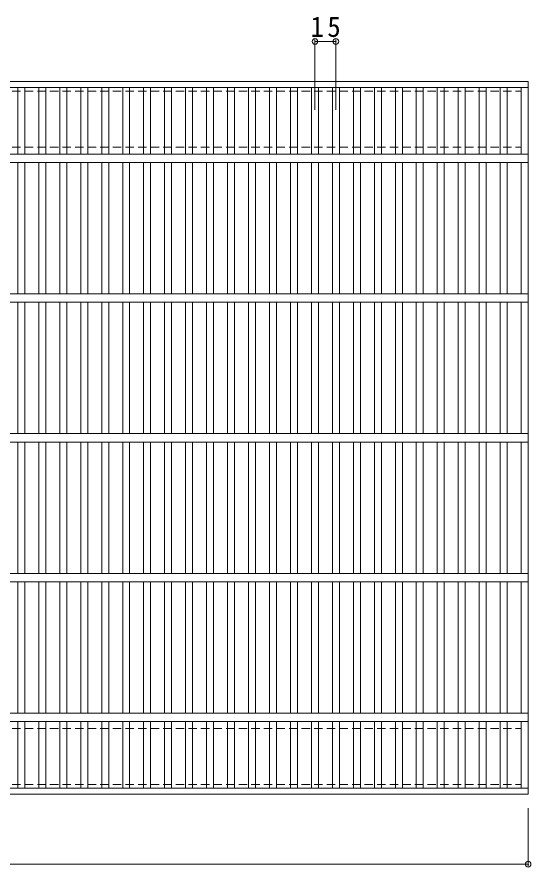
# Model space of a CAD drawing. Units: millimetres at full size, sheet at 1:5; details may follow other scales. Extents: x -905 to 843, y -899 to 641.
# Drawn here: x -221 to 146, y -92 to 516 of the extents above; entities that cross this region are included whole.
import ezdxf

# ---------------------------------------------------------------- set-up
doc = ezdxf.new("R2010")
doc.units = ezdxf.units.MM
doc.header["$LTSCALE"] = 5
doc.header["$PDMODE"] = 32
doc.header["$PDSIZE"] = 4
doc.linetypes.add('DASHED1', pattern=[1.8, 1.2, -0.6])
for name, color, linetype, lineweight in [('A-1_ピット', 2, 'Continuous', 9), ('A-2_蓋', 3, 'Continuous', 9), ('A-4_寸法', 7, 'Continuous', 9)]:
    doc.layers.add(name, color=color, linetype=linetype, lineweight=lineweight)
doc.styles.add('ＭＳ ゴシック', font='')
doc.styles.get('ＭＳ ゴシック').set_extended_font_data('MS Gothic')

msp = doc.modelspace()

# ---------------------------------------------------------------- linework, layer by layer
at = {"layer": 'A-1_ピット', "linetype": 'DASHED1'}
for p, q in [((-845.703, 462.662), (139.297, 462.662)), ((139.297, 422.662), (139.297, 462.662)), ((-845.703, 422.662), (139.297, 422.662)), ((-845.703, 6.662), (139.297, 6.662)), ((139.297, 6.662), (139.297, -33.338)), ((-845.703, -33.338), (139.297, -33.338))]:
    msp.add_line(p, q, dxfattribs=at)
at = {"layer": 'A-2_蓋'}
for p, q in [((-850.703, 469.662), (144.297, 469.662)), ((144.297, -40.338), (144.297, 469.662)), ((-850.703, 465.162), (144.297, 465.162)), ((-220.702, 417.662), (-220.702, 465.162)), ((-215.703, 417.662), (-215.703, 465.162)), ((-205.702, 417.662), (-205.702, 465.162)), ((-200.703, 417.662), (-200.703, 465.162)), ((-190.702, 417.662), (-190.702, 465.162)), ((-185.703, 417.662), (-185.703, 465.162)), ((-175.702, 417.662), (-175.702, 465.162)), ((-170.703, 417.662), (-170.703, 465.162)), ((-160.702, 417.662), (-160.702, 465.162)), ((-155.703, 417.662), (-155.703, 465.162)), ((-145.702, 417.662), (-145.702, 465.162)), ((-140.703, 417.662), (-140.703, 465.162)), ((-130.702, 417.662), (-130.702, 465.162)), ((-125.703, 417.662), (-125.703, 465.162)), ((-115.702, 417.662), (-115.702, 465.162)), ((-110.703, 417.662), (-110.703, 465.162)), ((-100.703, 417.662), (-100.703, 465.162)), ((-95.703, 417.662), (-95.703, 465.162)), ((-85.703, 417.662), (-85.703, 465.162)), ((-80.703, 417.662), (-80.703, 465.162)), ((-70.703, 417.662), (-70.703, 465.162)), ((-65.703, 417.662), (-65.703, 465.162)), ((-55.703, 417.662), (-55.703, 465.162)), ((-50.703, 417.662), (-50.703, 465.162)), ((-40.703, 417.662), (-40.703, 465.162)), ((-35.703, 417.662), (-35.703, 465.162)), ((-25.703, 417.662), (-25.703, 465.162)), ((-20.703, 417.662), (-20.703, 465.162)), ((-10.703, 417.662), (-10.703, 465.162)), ((-5.703, 417.662), (-5.703, 465.162)), ((4.297, 417.662), (4.297, 465.162)), ((9.297, 417.662), (9.297, 465.162)), ((19.297, 417.662), (19.297, 465.162)), ((24.297, 417.662), (24.297, 465.162)), ((34.297, 417.662), (34.297, 465.162)), ((39.297, 417.662), (39.297, 465.162)), ((49.297, 417.662), (49.297, 465.162)), ((54.297, 417.662), (54.297, 465.162)), ((64.297, 417.662), (64.297, 465.162)), ((69.297, 417.662), (69.297, 465.162)), ((79.297, 417.662), (79.297, 465.162)), ((84.297, 417.662), (84.297, 465.162)), ((94.297, 417.662), (94.297, 465.162)), ((99.297, 417.662), (99.297, 465.162)), ((109.297, 417.662), (109.297, 465.162)), ((114.297, 417.662), (114.297, 465.162)), ((124.297, 417.662), (124.297, 465.162)), ((129.297, 417.662), (129.297, 465.162)), ((139.297, 417.662), (139.297, 465.162)), ((144.297, 417.662), (-850.703, 417.662)), ((144.297, 411.662), (-850.703, 411.662)), ((-220.702, 317.662), (-220.702, 411.662)), ((-215.703, 317.662), (-215.703, 411.662)), ((-205.702, 317.662), (-205.702, 411.662)), ((-200.703, 317.662), (-200.703, 411.662)), ((-190.702, 317.662), (-190.702, 411.662)), ((-185.703, 317.662), (-185.703, 411.662)), ((-175.702, 317.662), (-175.702, 411.662)), ((-170.703, 317.662), (-170.703, 411.662)), ((-160.702, 317.662), (-160.702, 411.662)), ((-155.703, 317.662), (-155.703, 411.662)), ((-145.702, 317.662), (-145.702, 411.662)), ((-140.703, 317.662), (-140.703, 411.662)), ((-130.702, 317.662), (-130.702, 411.662)), ((-125.703, 317.662), (-125.703, 411.662)), ((-115.702, 317.662), (-115.702, 411.662)), ((-110.703, 317.662), (-110.703, 411.662)), ((-100.703, 317.662), (-100.703, 411.662)), ((-95.703, 317.662), (-95.703, 411.662)), ((-85.703, 317.662), (-85.703, 411.662)), ((-80.703, 317.662), (-80.703, 411.662)), ((-70.703, 317.662), (-70.703, 411.662)), ((-65.703, 317.662), (-65.703, 411.662)), ((-55.703, 317.662), (-55.703, 411.662)), ((-50.703, 317.662), (-50.703, 411.662)), ((-40.703, 317.662), (-40.703, 411.662)), ((-35.703, 317.662), (-35.703, 411.662)), ((-25.703, 317.662), (-25.703, 411.662)), ((-20.703, 317.662), (-20.703, 411.662)), ((-10.703, 317.662), (-10.703, 411.662)), ((-5.703, 317.662), (-5.703, 411.662)), ((4.297, 317.662), (4.297, 411.662)), ((9.297, 317.662), (9.297, 411.662)), ((19.297, 317.662), (19.297, 411.662)), ((24.297, 317.662), (24.297, 411.662)), ((34.297, 317.662), (34.297, 411.662)), ((39.297, 317.662), (39.297, 411.662)), ((49.297, 317.662), (49.297, 411.662)), ((54.297, 317.662), (54.297, 411.662)), ((64.297, 317.662), (64.297, 411.662)), ((69.297, 317.662), (69.297, 411.662)), ((79.297, 317.662), (79.297, 411.662)), ((84.297, 317.662), (84.297, 411.662)), ((94.297, 317.662), (94.297, 411.662)), ((99.297, 317.662), (99.297, 411.662)), ((109.297, 317.662), (109.297, 411.662)), ((114.297, 317.662), (114.297, 411.662)), ((124.297, 317.662), (124.297, 411.662)), ((129.297, 317.662), (129.297, 411.662)), ((139.297, 317.662), (139.297, 411.662)), ((144.297, 317.662), (-850.703, 317.662)), ((144.297, 311.662), (-850.703, 311.662)), ((-220.702, 217.662), (-220.702, 311.662)), ((-215.703, 217.662), (-215.703, 311.662)), ((-205.702, 217.662), (-205.702, 311.662)), ((-200.703, 217.662), (-200.703, 311.662)), ((-190.702, 217.662), (-190.702, 311.662)), ((-185.703, 217.662), (-185.703, 311.662)), ((-175.702, 217.662), (-175.702, 311.662)), ((-170.703, 217.662), (-170.703, 311.662)), ((-160.702, 217.662), (-160.702, 311.662)), ((-155.703, 217.662), (-155.703, 311.662)), ((-145.702, 217.662), (-145.702, 311.662)), ((-140.703, 217.662), (-140.703, 311.662)), ((-130.702, 217.662), (-130.702, 311.662)), ((-125.703, 217.662), (-125.703, 311.662)), ((-115.702, 217.662), (-115.702, 311.662)), ((-110.703, 217.662), (-110.703, 311.662)), ((-100.703, 217.662), (-100.703, 311.662)), ((-95.703, 217.662), (-95.703, 311.662)), ((-85.703, 217.662), (-85.703, 311.662)), ((-80.703, 217.662), (-80.703, 311.662)), ((-70.703, 217.662), (-70.703, 311.662)), ((-65.703, 217.662), (-65.703, 311.662)), ((-55.703, 217.662), (-55.703, 311.662)), ((-50.703, 217.662), (-50.703, 311.662)), ((-40.703, 217.662), (-40.703, 311.662)), ((-35.703, 217.662), (-35.703, 311.662)), ((-25.703, 217.662), (-25.703, 311.662)), ((-20.703, 217.662), (-20.703, 311.662)), ((-10.703, 217.662), (-10.703, 311.662)), ((-5.703, 217.662), (-5.703, 311.662)), ((4.297, 217.662), (4.297, 311.662)), ((9.297, 217.662), (9.297, 311.662)), ((19.297, 217.662), (19.297, 311.662)), ((24.297, 217.662), (24.297, 311.662)), ((34.297, 217.662), (34.297, 311.662)), ((39.297, 217.662), (39.297, 311.662)), ((49.297, 217.662), (49.297, 311.662)), ((54.297, 217.662), (54.297, 311.662)), ((64.297, 217.662), (64.297, 311.662)), ((69.297, 217.662), (69.297, 311.662)), ((79.297, 217.662), (79.297, 311.662)), ((84.297, 217.662), (84.297, 311.662)), ((94.297, 217.662), (94.297, 311.662)), ((99.297, 217.662), (99.297, 311.662)), ((109.297, 217.662), (109.297, 311.662)), ((114.297, 217.662), (114.297, 311.662)), ((124.297, 217.662), (124.297, 311.662)), ((129.297, 217.662), (129.297, 311.662)), ((139.297, 217.662), (139.297, 311.662)), ((144.297, 217.662), (-850.703, 217.662)), ((144.297, 211.662), (-850.703, 211.662)), ((-220.702, 117.662), (-220.702, 211.662)), ((-215.703, 117.662), (-215.703, 211.662)), ((-205.702, 117.662), (-205.702, 211.662)), ((-200.703, 117.662), (-200.703, 211.662)), ((-190.702, 117.662), (-190.702, 211.662)), ((-185.703, 117.662), (-185.703, 211.662)), ((-175.702, 117.662), (-175.702, 211.662)), ((-170.703, 117.662), (-170.703, 211.662)), ((-160.702, 117.662), (-160.702, 211.662)), ((-155.703, 117.662), (-155.703, 211.662)), ((-145.702, 117.662), (-145.702, 211.662)), ((-140.703, 117.662), (-140.703, 211.662)), ((-130.702, 117.662), (-130.702, 211.662)), ((-125.703, 117.662), (-125.703, 211.662)), ((-115.702, 117.662), (-115.702, 211.662)), ((-110.703, 117.662), (-110.703, 211.662)), ((-100.703, 117.662), (-100.703, 211.662)), ((-95.703, 117.662), (-95.703, 211.662)), ((-85.703, 117.662), (-85.703, 211.662)), ((-80.703, 117.662), (-80.703, 211.662)), ((-70.703, 117.662), (-70.703, 211.662)), ((-65.703, 117.662), (-65.703, 211.662)), ((-55.703, 117.662), (-55.703, 211.662)), ((-50.703, 117.662), (-50.703, 211.662)), ((-40.703, 117.662), (-40.703, 211.662)), ((-35.703, 117.662), (-35.703, 211.662)), ((-25.703, 117.662), (-25.703, 211.662)), ((-20.703, 117.662), (-20.703, 211.662)), ((-10.703, 117.662), (-10.703, 211.662)), ((-5.703, 117.662), (-5.703, 211.662)), ((4.297, 117.662), (4.297, 211.662)), ((9.297, 117.662), (9.297, 211.662)), ((19.297, 117.662), (19.297, 211.662)), ((24.297, 117.662), (24.297, 211.662)), ((34.297, 117.662), (34.297, 211.662)), ((39.297, 117.662), (39.297, 211.662)), ((49.297, 117.662), (49.297, 211.662)), ((54.297, 117.662), (54.297, 211.662)), ((64.297, 117.662), (64.297, 211.662)), ((69.297, 117.662), (69.297, 211.662)), ((79.297, 117.662), (79.297, 211.662)), ((84.297, 117.662), (84.297, 211.662)), ((94.297, 117.662), (94.297, 211.662)), ((99.297, 117.662), (99.297, 211.662)), ((109.297, 117.662), (109.297, 211.662)), ((114.297, 117.662), (114.297, 211.662)), ((124.297, 117.662), (124.297, 211.662)), ((129.297, 117.662), (129.297, 211.662)), ((139.297, 117.662), (139.297, 211.662)), ((144.297, 117.662), (-850.703, 117.662)), ((144.297, 111.662), (-850.703, 111.662)), ((-220.702, 17.662), (-220.702, 111.662)), ((-215.703, 17.662), (-215.703, 111.662)), ((-205.702, 17.662), (-205.702, 111.662)), ((-200.703, 17.662), (-200.703, 111.662)), ((-190.702, 17.662), (-190.702, 111.662)), ((-185.703, 17.662), (-185.703, 111.662)), ((-175.702, 17.662), (-175.702, 111.662)), ((-170.703, 17.662), (-170.703, 111.662)), ((-160.702, 17.662), (-160.702, 111.662)), ((-155.703, 17.662), (-155.703, 111.662)), ((-145.702, 17.662), (-145.702, 111.662)), ((-140.703, 17.662), (-140.703, 111.662)), ((-130.702, 17.662), (-130.702, 111.662)), ((-125.703, 17.662), (-125.703, 111.662)), ((-115.702, 17.662), (-115.702, 111.662)), ((-110.703, 17.662), (-110.703, 111.662)), ((-100.703, 17.662), (-100.703, 111.662)), ((-95.703, 17.662), (-95.703, 111.662)), ((-85.703, 17.662), (-85.703, 111.662)), ((-80.703, 17.662), (-80.703, 111.662)), ((-70.703, 17.662), (-70.703, 111.662)), ((-65.703, 17.662), (-65.703, 111.662)), ((-55.703, 17.662), (-55.703, 111.662)), ((-50.703, 17.662), (-50.703, 111.662)), ((-40.703, 17.662), (-40.703, 111.662)), ((-35.703, 17.662), (-35.703, 111.662)), ((-25.703, 17.662), (-25.703, 111.662)), ((-20.703, 17.662), (-20.703, 111.662)), ((-10.703, 17.662), (-10.703, 111.662)), ((-5.703, 17.662), (-5.703, 111.662)), ((4.297, 17.662), (4.297, 111.662)), ((9.297, 17.662), (9.297, 111.662)), ((19.297, 17.662), (19.297, 111.662)), ((24.297, 17.662), (24.297, 111.662)), ((34.297, 17.662), (34.297, 111.662)), ((39.297, 17.662), (39.297, 111.662)), ((49.297, 17.662), (49.297, 111.662)), ((54.297, 17.662), (54.297, 111.662)), ((64.297, 17.662), (64.297, 111.662)), ((69.297, 17.662), (69.297, 111.662)), ((79.297, 17.662), (79.297, 111.662)), ((84.297, 17.662), (84.297, 111.662)), ((94.297, 17.662), (94.297, 111.662)), ((99.297, 17.662), (99.297, 111.662)), ((109.297, 17.662), (109.297, 111.662)), ((114.297, 17.662), (114.297, 111.662)), ((124.297, 17.662), (124.297, 111.662)), ((129.297, 17.662), (129.297, 111.662)), ((139.297, 17.662), (139.297, 111.662)), ((144.297, 17.662), (-850.703, 17.662)), ((144.297, 11.662), (-850.703, 11.662)), ((-220.702, -35.838), (-220.702, 11.662)), ((-215.703, -35.838), (-215.703, 11.662)), ((-205.702, -35.838), (-205.702, 11.662)), ((-200.703, -35.838), (-200.703, 11.662)), ((-190.702, -35.838), (-190.702, 11.662)), ((-185.703, -35.838), (-185.703, 11.662)), ((-175.702, -35.838), (-175.702, 11.662)), ((-170.703, -35.838), (-170.703, 11.662)), ((-160.702, -35.838), (-160.702, 11.662)), ((-155.703, -35.838), (-155.703, 11.662)), ((-145.702, -35.838), (-145.702, 11.662)), ((-140.703, -35.838), (-140.703, 11.662)), ((-130.702, -35.838), (-130.702, 11.662)), ((-125.703, -35.838), (-125.703, 11.662)), ((-115.702, -35.838), (-115.702, 11.662)), ((-110.703, -35.838), (-110.703, 11.662)), ((-100.703, -35.838), (-100.703, 11.662)), ((-95.703, -35.838), (-95.703, 11.662)), ((-85.703, -35.838), (-85.703, 11.662)), ((-80.703, -35.838), (-80.703, 11.662)), ((-70.703, -35.838), (-70.703, 11.662)), ((-65.703, -35.838), (-65.703, 11.662)), ((-55.703, -35.838), (-55.703, 11.662)), ((-50.703, -35.838), (-50.703, 11.662)), ((-40.703, -35.838), (-40.703, 11.662)), ((-35.703, -35.838), (-35.703, 11.662)), ((-25.703, -35.838), (-25.703, 11.662)), ((-20.703, -35.838), (-20.703, 11.662)), ((-10.703, -35.838), (-10.703, 11.662)), ((-5.703, -35.838), (-5.703, 11.662)), ((4.297, -35.838), (4.297, 11.662)), ((9.297, -35.838), (9.297, 11.662)), ((19.297, -35.838), (19.297, 11.662)), ((24.297, -35.838), (24.297, 11.662)), ((34.297, -35.838), (34.297, 11.662)), ((39.297, -35.838), (39.297, 11.662)), ((49.297, -35.838), (49.297, 11.662)), ((54.297, -35.838), (54.297, 11.662)), ((64.297, -35.838), (64.297, 11.662)), ((69.297, -35.838), (69.297, 11.662)), ((79.297, -35.838), (79.297, 11.662)), ((84.297, -35.838), (84.297, 11.662)), ((94.297, -35.838), (94.297, 11.662)), ((99.297, -35.838), (99.297, 11.662)), ((109.297, -35.838), (109.297, 11.662)), ((114.297, -35.838), (114.297, 11.662)), ((124.297, -35.838), (124.297, 11.662)), ((129.297, -35.838), (129.297, 11.662)), ((139.297, -35.838), (139.297, 11.662)), ((144.297, -35.838), (-850.703, -35.838)), ((144.297, -40.338), (-850.703, -40.338))]:
    msp.add_line(p, q, dxfattribs=at)
at = {"layer": 'A-4_寸法'}
for p, q in [((-8.173, 449.276), (-8.173, 499.724)), ((6.767, 449.276), (6.767, 499.724)), ((-8.173, 498.224), (6.767, 498.224)), ((144.297, -91.838), (144.297, -50.338)), ((144.297, -90.338), (-850.703, -90.338))]:
    msp.add_line(p, q, dxfattribs=at)
for p in [(-8.173, 498.224), (6.767, 498.224), (144.297, -90.338)]:
    msp.add_point(p, dxfattribs=at)

# ---------------------------------------------------------------- texts
at = {"layer": 'A-4_寸法', "color": 2, "insert": (-11.328, 501.224), "char_height": 14.66, "attachment_point": 7, "style": 'ＭＳ ゴシック'}
msp.add_mtext('\\T1.27;\\W0.95;15', dxfattribs=at)

doc.saveas('drawing.dxf')
